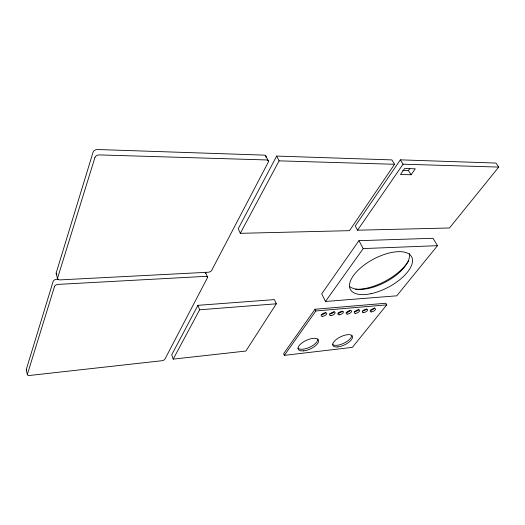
<?xml version="1.0" encoding="UTF-8"?>
<svg xmlns="http://www.w3.org/2000/svg" width="525" height="525" viewBox="0 0 525 525"><rect width="100%" height="100%" fill="white"/><g stroke="black" fill="none" stroke-linecap="round" stroke-linejoin="round"><path stroke-width="0.79" d="M276.668 156.076L238.245 228.67L240.306 233.323L349.506 230.665L394.57 164.286L391.88 159.908L276.668 156.076L279.103 160.853L240.306 233.323M197.925 305.333L171.708 354.821L173.198 359.126L245.877 351.048L276.301 303.804L274.431 299.604L197.925 305.333L199.625 309.789L173.198 359.126M400.345 159.849L355.248 225.953L357.571 230.199L449.466 227.988L498.75 167.075L495.895 163.058L400.345 159.849L403.056 164.2L498.75 167.075M357.571 230.199L403.056 164.2M358.936 240.686L321.713 293.81L325.454 301.468L396.762 295.818L437.489 245.68L432.974 238.278L358.936 240.686L363.228 248.581L437.489 245.68M402.714 170.317L408.417 170.454L409.808 168.473M315.039 309.245L283.618 353.692L284.34 355.359L352.38 347.353L386.722 304.868L385.849 303.247L315.039 309.245L315.86 310.964L284.34 355.359M411.095 174.74L415.301 168.801L404.657 168.518L400.49 174.517L411.095 174.74L408.417 170.454M325.454 301.468L363.228 248.581M315.86 310.964L386.722 304.868M199.625 309.789L276.301 303.804M58.446 279.188L56.812 279.267A3.176 1.798 -13.9 0 0 53.156 281.334L26.283 369.508A2.822 1.352 -14.1 0 0 26.578 370.335M279.103 160.853L394.57 164.286M265.794 155.886L268.321 160.939M205.623 272.508L207.454 277.095M56.195 273.696L57.593 278.834M26.263 369.876L27.359 374.679M317.848 339.045A11.084 4.758 -24.5 0 1 309.566 347.307A11.084 4.758 -24.5 0 1 297.878 348.147M351.796 335.383A10.808 4.502 -25.5 0 1 343.376 343.462A10.808 4.502 -25.5 0 1 332.332 344.242M350.438 310.439A2.986 1.319 -26.2 0 1 346.139 312.401M358.772 309.284A2.973 1.299 -26.4 0 1 354.231 311.679M366.463 309.028A2.953 1.28 -26.6 0 1 362.775 310.971M374.647 307.788A2.94 1.267 -26.9 0 1 370.237 310.275M342.267 311.161A3.006 1.332 -25.9 0 1 337.942 313.136M334.248 311.437A3.025 1.352 -25.7 0 1 329.641 313.878M325.605 312.631A3.038 1.372 -25.4 0 1 321.221 314.626M205.413 272.167A2.796 1.516 -21.5 0 1 205.511 273.361M265.886 157.27A3.255 2.054 -27.3 0 0 264.18 155.124L97.473 149.513A3.688 2.572 -15.4 0 0 93.109 152.073L56.188 272.961A3.209 1.844 -14 0 0 56.464 274.116M56.93 274.444A3.209 1.844 -14 0 1 56.674 274.293M408.758 260.617A38.135 17.804 -28.1 0 1 355.642 289.288M409.297 253.49A34.538 16.026 -28 0 1 386.308 281.649A34.538 16.026 -28 0 1 349.302 286.223M54.521 286.453L27.379 374.318A2.835 1.345 -14.2 0 0 29.663 375.454L161.943 360.721A2.507 1.168 -19.3 0 0 164.929 359.113L207.336 277.942A2.809 1.509 -21.5 0 0 205.728 276.347L58.196 284.386A3.196 1.792 -14.1 0 0 54.521 286.453M94.94 157.48L57.586 278.106A3.222 1.837 -14.1 0 0 60.086 279.884L208.254 272.232A2.835 1.542 -21.8 0 0 211.693 270.336L268.15 162.389A3.268 2.041 -27.2 0 0 266.582 159.948L99.323 154.914A3.708 2.559 -15.6 0 0 94.94 157.48M303.647 350.864A11.097 4.745 -24.5 0 0 318.616 340.692A11.097 4.745 -24.5 0 0 302.741 342.346A11.097 4.745 -24.5 0 0 303.647 350.864M337.739 346.913A10.822 4.489 -25.5 0 0 352.583 336.978A10.822 4.489 -25.5 0 0 337.549 338.54A10.822 4.489 -25.5 0 0 337.739 346.913M347.537 314.068A2.992 1.312 -26.2 0 0 351.625 311.253A2.992 1.312 -26.2 0 0 347.478 311.614A2.992 1.312 -26.2 0 0 347.537 314.068M355.622 313.333A2.973 1.293 -26.4 0 0 359.704 310.537A2.973 1.293 -26.4 0 0 355.609 310.892A2.973 1.293 -26.4 0 0 355.622 313.333M363.608 312.611A2.96 1.28 -26.6 0 0 367.684 309.829A2.96 1.28 -26.6 0 0 363.641 310.177A2.96 1.28 -26.6 0 0 363.608 312.611M371.654 311.876A2.94 1.26 -26.8 0 0 375.552 309.035A2.94 1.26 -26.8 0 0 371.411 309.586A2.94 1.26 -26.8 0 0 371.654 311.876M339.34 314.81A3.012 1.332 -25.9 0 0 343.442 311.981A3.012 1.332 -25.9 0 0 339.235 312.342A3.012 1.332 -25.9 0 0 339.34 314.81M331.039 315.564A3.025 1.352 -25.7 0 0 335.147 312.716A3.025 1.352 -25.7 0 0 330.888 313.084A3.025 1.352 -25.7 0 0 331.039 315.564M322.626 316.326A3.045 1.372 -25.4 0 0 326.74 313.458A3.045 1.372 -25.4 0 0 322.422 313.838A3.045 1.372 -25.4 0 0 322.626 316.326M371.05 293.665A34.696 15.875 -28 0 0 411.895 257.388A34.696 15.875 -28 0 0 360.065 268.387A34.696 15.875 -28 0 0 371.05 293.665"/></g></svg>
